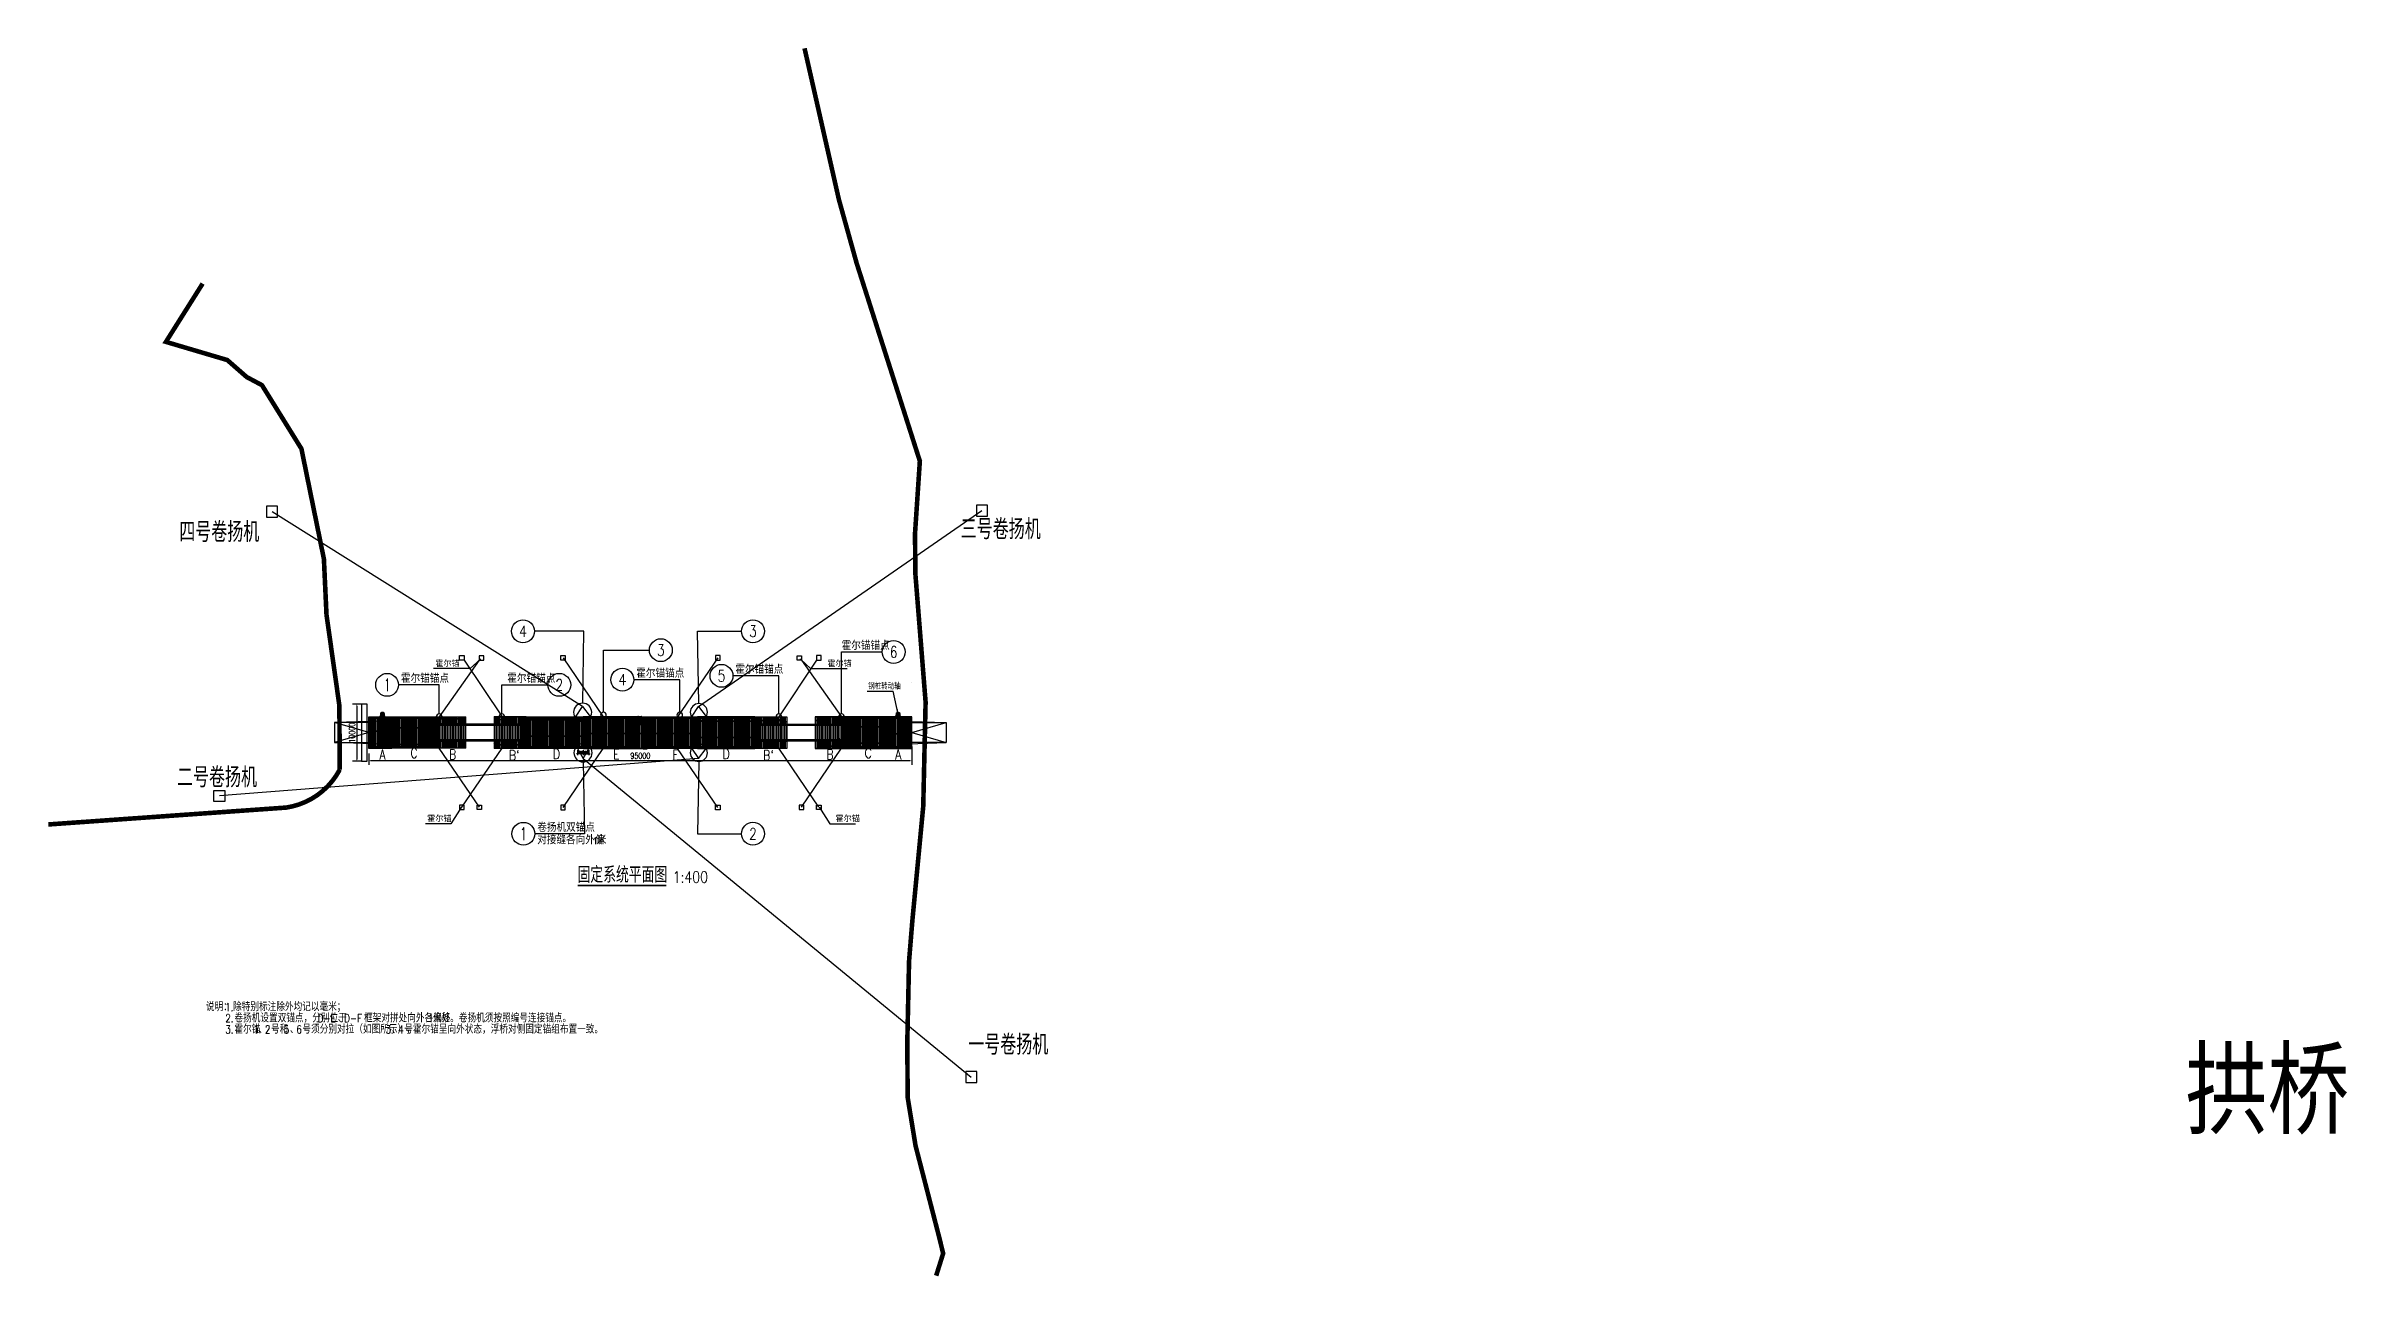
# Model space of a CAD drawing. Header units: millimetres. Extents: x -1471591 to 944464, y -468930 to 547002.
# Drawn here: x -1469408 to -1066903, y -332132 to -116694 of the extents above; entities that cross this region are included whole.
import ezdxf
from ezdxf.enums import TextEntityAlignment as Align

# ---------------------------------------------------------------- set-up
doc = ezdxf.new("R2010")
doc.units = ezdxf.units.MM
doc.header["$LTSCALE"] = 10
doc.header["$PDMODE"] = 35
for name, pattern in [('( Border )', [21, 6, -3, 6, -3, 0, -3]), ('-6_350_HOLE$0$DASH', [0.35, 0.25, -0.1]), ('CENTER2', [28.575, 19.05, -3.175, 3.175, -3.175]), ('DASHED2', [9.525, 6.35, -3.175])]:
    doc.linetypes.add(name, pattern=pattern)
for name, color, linetype in [('00-wcf水库清淤线', 5, 'Continuous'), ('DIM_IDEN', 3, 'Continuous'), ('DIM_LEAD', 3, 'Continuous'), ('DIM_SYMB', 3, 'Continuous'), ('PUB_TEXT', 7, 'Continuous'), ('W-_ANTICOLLISION防撞措施', 6, 'Continuous'), ('W-bridge approach引桥', 4, 'Continuous'), ('W-MOUNTING固定方式', 5, 'Continuous'), ('W-PLASTIC_RAILINGS塑木栏杆', 210, 'Continuous'), ('W-STEEL_FRAME钢架', 3, 'Continuous'), ('W-WOOD_FLOOR木地板', 30, 'Continuous')]:
    doc.layers.add(name, color=color, linetype=linetype)
doc.styles.add('_TCH_DIM', font='SIMPLEX.shx', dxfattribs={"bigfont": 'hztxt.shx'})
doc.styles.add('_TCH_LABEL', font='COMPLEX', dxfattribs={"bigfont": 'GBCBIG'})
doc.styles.get("Standard").update_dxf_attribs({"font": 'simplex.shx', "width": 0.8, "bigfont": 'hztxt.shx'})
doc.styles.add('STANDARD_T3', font='simplex.shx', dxfattribs={"width": 0.7, "bigfont": 'hztxt.shx'})
doc.styles.add('黑体', font='simhei.ttf', dxfattribs={"width": 0.8})
doc.dimstyles.new('W&&100', dxfattribs={"dimtxt": 350, "dimasz": 100, "dimexe": 250, "dimexo": 300, "dimgap": 100, "dimtad": 1, "dimdec": 0, "dimzin": 0, "dimdsep": 46, "dimtxsty": 'STANDARD_T3', "dimcen": 0.09, "dimclrd": 1, "dimclre": 1, "dimclrt": 7, "dimazin": 2, "dimtfac": 1, "dimtdec": 0, "dimtix": 1, "dimtmove": 2, "dimatfit": 3, "dimfxl": 0, "dimtolj": 1, "dimtzin": 0, "dimarcsym": 0})
doc.dimstyles.new('W&&300', dxfattribs={"dimtxt": 1050, "dimasz": 300, "dimexe": 750, "dimexo": 900, "dimgap": 300, "dimtad": 1, "dimdec": 0, "dimzin": 0, "dimdsep": 46, "dimtxsty": 'STANDARD_T3', "dimcen": 0.09, "dimclrd": 1, "dimclre": 1, "dimclrt": 7, "dimazin": 2, "dimtfac": 1, "dimtdec": 0, "dimtix": 1, "dimtmove": 2, "dimatfit": 3, "dimfxl": 0, "dimtolj": 1, "dimtzin": 0, "dimarcsym": 0})
pattern_1 = [(90, (-1412937.1, -235269.23), (-238.1226, 7e-07), []), (135, (-1412937.1, -235269.23), (-476.245, -476.245), [336.7564, -673.512])]
pattern_2 = [(90, (-1994863, 1164959.47), (-238.122618, 7e-07), []), (135, (-1994863, 1164959.5), (-476.2449, -476.2449), [336.7564, -673.512])]

# ---------------------------------------------------------------- blocks, each defined once
blk = doc.blocks.new('YQ')
at = {"layer": 'W-bridge approach引桥'}
for q in [(6000, 1750), (6000, -1750)]:
    blk.add_line((0, 0), q, dxfattribs=at)
blk.add_lwpolyline([(0, 1750), (6000, 1750), (6000, -1750), (0, -1750)], close=True, dxfattribs=at)
at = {"layer": 'W-MOUNTING固定方式'}
for p, q in [((-2250, 2000), (6000, 1750)), ((-2250, -2000), (6000, -1750))]:
    blk.add_line(p, q, dxfattribs=at)
for points in [[(-2000, 2250), (-2500, 2250), (-2500, 1750), (-2000, 1750)], [(-2000, -2250), (-2500, -2250), (-2500, -1750), (-2000, -1750)]]:
    blk.add_lwpolyline(points, close=True, dxfattribs=at)
blk = doc.blocks.new('*D1976')
at = {"layer": 'Defpoints', "color": 0, "transparency": 16777216}
for p in [(-1412937, -239519), (-1317937, -238269), (-1317937, -241636)]:
    blk.add_point(p, dxfattribs=at)
at = {"layer": 'W-STEEL_FRAME钢架', "color": 1, "lineweight": -2, "transparency": 16777216}
for p, q in [((-1412937, -240419), (-1412937, -242386)), ((-1317937, -239169), (-1317937, -242386)), ((-1412637, -241636), (-1318237, -241636))]:
    blk.add_line(p, q, dxfattribs=at)
at = {"layer": 'W-STEEL_FRAME钢架', "color": 1, "transparency": 16777216}
for points in [[(-1412637, -241586), (-1412637, -241686), (-1412937, -241636)], [(-1318237, -241586), (-1318237, -241686), (-1317937, -241636)]]:
    blk.add_solid(points, dxfattribs=at)
at = {"layer": 'W-STEEL_FRAME钢架', "color": 7, "transparency": 16777216, "insert": (-1365437, -240811), "char_height": 1050, "attachment_point": 5, "style": 'STANDARD_T3'}
blk.add_mtext('\\A1;95000', dxfattribs=at)
blk = doc.blocks.new('*U1971')
at = {"layer": 'W-WOOD_FLOOR木地板'}
blk.add_line((0, 1350), (0, -1350), dxfattribs=at)
blk = doc.blocks.new('*U1970')
at = {"color": 0, "linetype": 'ByBlock', "lineweight": -2}
for p in [(-4480, 0), (-4200, 0), (-3920, 0), (-3640, 0), (-3360, 0), (-3080, 0), (-2800, 0), (-2520, 0), (-2240, 0), (-1960, 0), (-1680, 0), (-1400, 0), (-1120, 0), (-840, 0), (-560, 0), (-280, 0), (0, 0)]:
    blk.add_blockref('*U1971', p, dxfattribs=at)
blk = doc.blocks.new('*U1965')
at = {"layer": 'W-WOOD_FLOOR木地板'}
blk.add_line((0, 1350), (0, -1350), dxfattribs=at)
blk = doc.blocks.new('*U1972')
at = {"color": 0, "linetype": 'ByBlock', "lineweight": -2}
for p in [(-4480, 0), (-4200, 0), (-3920, 0), (-3640, 0), (-3360, 0), (-3080, 0), (-2800, 0), (-2520, 0), (-2240, 0), (-1960, 0), (-1680, 0), (-1400, 0), (-1120, 0), (-840, 0), (-560, 0), (-280, 0), (0, 0)]:
    blk.add_blockref('*U1965', p, dxfattribs=at)
blk = doc.blocks.new('*D1973')
at = {"layer": 'Defpoints', "color": 0, "transparency": 16777216}
for p in [(-1413226, -231769), (-1415056, -241769), (-1413226, -241769)]:
    blk.add_point(p, dxfattribs=at)
at = {"layer": 'W-STEEL_FRAME钢架', "color": 1, "lineweight": -2, "transparency": 16777216}
for p, q in [((-1414126, -231769), (-1415806, -231769)), ((-1415056, -232069), (-1415056, -241469)), ((-1414126, -241769), (-1415806, -241769))]:
    blk.add_line(p, q, dxfattribs=at)
at = {"layer": 'W-STEEL_FRAME钢架', "color": 1, "transparency": 16777216}
for points in [[(-1415106, -232069), (-1415006, -232069), (-1415056, -231769)], [(-1415106, -241469), (-1415006, -241469), (-1415056, -241769)]]:
    blk.add_solid(points, dxfattribs=at)
at = {"layer": 'W-STEEL_FRAME钢架', "color": 7, "transparency": 16777216, "insert": (-1415881, -236769), "char_height": 1050, "attachment_point": 5, "rotation": 90, "style": 'STANDARD_T3'}
blk.add_mtext('\\A1;10000', dxfattribs=at)
blk = doc.blocks.new('*U1967')
at = {"layer": 'W-WOOD_FLOOR木地板'}
blk.add_line((0, 1350), (0, -1350), dxfattribs=at)
blk = doc.blocks.new('*U1966')
at = {"color": 0, "linetype": 'ByBlock', "lineweight": -2}
for p in [(-4480, 0), (-4200, 0), (-3920, 0), (-3640, 0), (-3360, 0), (-3080, 0), (-2800, 0), (-2520, 0), (-2240, 0), (-1960, 0), (-1680, 0), (-1400, 0), (-1120, 0), (-840, 0), (-560, 0), (-280, 0), (0, 0)]:
    blk.add_blockref('*U1967', p, dxfattribs=at)
blk = doc.blocks.new('*U1969')
at = {"layer": 'W-WOOD_FLOOR木地板'}
blk.add_line((0, 1350), (0, -1350), dxfattribs=at)
blk = doc.blocks.new('*U1968')
at = {"color": 0, "linetype": 'ByBlock', "lineweight": -2}
for p in [(-4480, 0), (-4200, 0), (-3920, 0), (-3640, 0), (-3360, 0), (-3080, 0), (-2800, 0), (-2520, 0), (-2240, 0), (-1960, 0), (-1680, 0), (-1400, 0), (-1120, 0), (-840, 0), (-560, 0), (-280, 0), (0, 0)]:
    blk.add_blockref('*U1969', p, dxfattribs=at)
blk = doc.blocks.new('连接件')
for centre in [(-299, 32), (299, 32)]:
    blk.add_circle(centre, 10)
at = {"layer": 'W-STEEL_FRAME钢架', "color": 2}
for points in [[(-349, 74), (-249, 74), (-249, 84), (-349, 84)], [(-247, -3), (-247, 67), (-257, 67), (-257, -3)], [(345, 74), (245, 74), (245, 84), (345, 84)], [(247, -3), (247, 67), (257, 67), (257, -3)]]:
    blk.add_lwpolyline(points, close=True, dxfattribs=at)
at = {"layer": 'W-STEEL_FRAME钢架'}
for points in [[(-264, 39), (-264, 74), (-334, 74), (-334, 39, 1)], [(264, 39), (264, 74), (334, 74), (334, 39, -1)]]:
    blk.add_lwpolyline(points, format="xyb", close=True, dxfattribs=at)
at = {"layer": 'W-STEEL_FRAME钢架', "color": 2}
for points in [[(-292, 67), (-257, 67), (-257, -3), (-292, -3, -1)], [(292, 67), (257, 67), (257, -3), (292, -3, 1)]]:
    blk.add_lwpolyline(points, format="xyb", close=True, dxfattribs=at)
at = {"layer": 'W-STEEL_FRAME钢架'}
blk.add_lwpolyline([(-247, 0), (247, 0), (247, 60), (-247, 60)], close=True, dxfattribs=at)
blk = doc.blocks.new('*U1963')
blk.add_lwpolyline([(-12, 0), (-12, 2.5), (12, 2.5), (12, 0)], close=True)
blk = doc.blocks.new('*U1964')
at = {"color": 8, "linetype": 'Continuous', "lineweight": 15}
for p, q in [((-1, 2), (-2, 1)), ((0, 1), (0, -1)), ((-1, -2), (-2, -1))]:
    blk.add_line(p, q, dxfattribs=at)
at = {"color": 7, "linetype": 'Continuous', "lineweight": 15}
for p, q in [((16, 1), (0, 1)), ((0, 0), (19, 0)), ((16, 1), (16, 0)), ((19, -1), (19, 0)), ((0, -1), (19, -1))]:
    blk.add_line(p, q, dxfattribs=at)
for centre, radius, start, end in [((-3, 0), 2.9, 41.31782, 318.68218), ((-3, 0), 1.45, 41.31782, 318.68218), ((0, 3), 2.82, 221.31782, 270), ((0, -3), 2.82, 90, 138.68218), ((0, 3), 1.37, 221.31782, 270), ((0, -3), 1.37, 90, 138.68218)]:
    blk.add_arc(centre, radius, start, end, dxfattribs=at)
blk = doc.blocks.new('无头销轴_B型_D12X150')
at = {"color": 0}
for p, q in [((-72, 6), (-72, -6)), ((72, 6), (72, -6))]:
    blk.add_line(p, q, dxfattribs=at)
blk.add_lwpolyline([(-75, 4), (-75, -4), (-72, -6), (72, -6), (75, -4), (75, 4), (72, 6), (-72, 6)], close=True, dxfattribs=at)
for centre in [(-70, 0), (70, 0)]:
    blk.add_circle(centre, 1.6, dxfattribs=at)
blk = doc.blocks.new('A$C1EDE4923')
at = {"color": 3, "linetype": 'CENTER2', "ltscale": 0.5}
for p, q in [((-284, 80), (-260, 80)), ((-272, 68), (-272, 92)), ((-235, 120), (-254, 120)), ((-146, 120), (-127, 120)), ((-97, 80), (-121, 80)), ((-109, 68), (-109, 92))]:
    blk.add_line(p, q, dxfattribs=at)
at = {"linetype": 'DASHED2'}
for p, q in [((-240, 126), (-249, 126)), ((-240, 113), (-249, 113)), ((-235, 126), (-145, 126)), ((-235, 113), (-145, 113)), ((-141, 126), (-132, 126)), ((-141, 113), (-132, 113))]:
    blk.add_line(p, q, dxfattribs=at)
at = {"color": 3, "linetype": 'CENTER2'}
blk.add_line((-241, 120), (-140, 120), dxfattribs=at)
for p, q in [((-232, 80), (-232, 160)), ((-148, 80), (-148, 160))]:
    blk.add_line(p, q)
for points in [[(-94, 40), (-94, 120), (-287, 120), (-287, 40)], [(-249, 142), (-240, 142), (-240, 40), (-249, 40)], [(-232, 160), (-148, 160), (-145, 157), (-145, 83), (-148, 80), (-232, 80), (-235, 83), (-235, 157)], [(-132, 142), (-141, 142), (-141, 40), (-132, 40)]]:
    blk.add_lwpolyline(points, close=True)
for centre in [(-272, 80), (-109, 80)]:
    blk.add_circle(centre, 7)
at = {"xscale": -1}
for name, p, rotation in [('无头销轴_B型_D12X150', (-190, 120), 180), ('*U1964', (-260, 114), 270), ('*U1963', (-249, 120), 90), ('*U1963', (-237, 120), 90)]:
    blk.add_blockref(name, p, dxfattribs=dict(at, rotation=rotation))
for name, p, rotation in [('*U1963', (-143, 120), 270), ('*U1963', (-132, 120), 270), ('*U1964', (-121, 114), 90)]:
    blk.add_blockref(name, p, dxfattribs=dict(rotation=rotation))
blk = doc.blocks.new('$matou$00000105')
for p, q in [((-293, -299, 0), (-293, 301, 0)), ((-192, 401, 0), (-293, 301, 0)), ((-213, -232, 0), (-213, 268, 0)), ((192, 401, 0), (-192, 401, 0)), ((159, 321, 0), (-159, 321, 0)), ((-30, 109, 0), (30, 109, 0)), ((-30, 109, 0), (30, 109, 0)), ((0, 139, 0), (0, 79, 0)), ((0, 139, 0), (0, 79, 0)), ((192, 401, 0), (292, 301, 0)), ((212, -299, 0), (212, 268, 0)), ((292, -299, 0), (292, 301, 0)), ((-221, -41, 0), (-308, -41, 0)), ((-262, -85, 0), (-262, -137, 0)), ((-262, -257, 0), (-262, -205, 0)), ((-244, -137, 0), (-244, -85, 0)), ((-244, -205, 0), (-244, -257, 0)), ((-221, -41, 0), (-221, -351, 0)), ((220, -41, 0), (220, -351, 0)), ((220, -41, 0), (307, -41, 0)), ((243, -137, 0), (243, -85, 0)), ((243, -205, 0), (243, -257, 0)), ((261, -85, 0), (261, -137, 0)), ((261, -257, 0), (261, -205, 0)), ((307, -41, 0), (307, -351, 0))]:
    blk.add_line(p, q)
at = {"lineweight": 5}
for p, q in [((-293, 301, 0), (-213, 268, 0)), ((-213, 268, 0), (-159, 321, 0)), ((-192, 401, 0), (-159, 321, 0)), ((192, 401, 0), (159, 321, 0)), ((212, 268, 0), (159, 321, 0)), ((292, 301, 0), (212, 268, 0)), ((-213, -299, 0), (-293, -299, 0)), ((-213, -299, 0), (-213, -41, 0)), ((212, -104, 0), (-213, -104, 0)), ((-213, -184, 0), (212, -184, 0)), ((212, -299, 0), (292, -299, 0))]:
    blk.add_line(p, q, dxfattribs=at)
at = {"linetype": 'CENTER2'}
for p, q in [((-288, -299, 0), (-288, 299, 0)), ((-190, 396, 0), (-288, 299, 0)), ((-218, -299, 0), (-218, 270, 0)), ((-218, 270, 0), (-161, 326, 0)), ((190, 396, 0), (-190, 396, 0)), ((161, 326, 0), (-161, 326, 0)), ((217, 270, 0), (161, 326, 0)), ((190, 396, 0), (287, 299, 0)), ((217, -299, 0), (217, 270, 0)), ((287, -299, 0), (287, 299, 0)), ((-268, -112, 0), (-237, -112, 0)), ((-268, -230, 0), (-237, -230, 0)), ((-253, -151, 0), (-253, -71, 0)), ((-253, -191, 0), (-253, -271, 0)), ((212, -109, 0), (-213, -109, 0)), ((-213, -179, 0), (212, -179, 0)), ((268, -112, 0), (237, -112, 0)), ((268, -230, 0), (237, -230, 0)), ((252, -151, 0), (252, -71, 0)), ((252, -191, 0), (252, -271, 0))]:
    blk.add_line(p, q, dxfattribs=at)
at = {"linetype": '( Border )'}
for p, q in [((-302, -41, 0), (-302, -351, 0)), ((301, -41, 0), (301, -351, 0))]:
    blk.add_line(p, q, dxfattribs=at)
at = {"elevation": 0}
for points in [[(-400, -351), (400, -351), (400, -401), (-400, -401)], [(-308, -41), (-221, -41), (-221, -351), (-308, -351)], [(-213, -4), (-203, -4), (-113, -94), (-113, -104), (-213, -104)], [(212, -4), (202, -4), (112, -94), (112, -104), (212, -104)]]:
    blk.add_lwpolyline(points, close=True, dxfattribs=at)
for points in [[(-398, -351), (-397, -314), (-328, -41), (-308, -41), (-308, -351)], [(398, -351), (397, -314), (328, -41), (307, -41), (307, -351)]]:
    blk.add_lwpolyline(points, dxfattribs=at)
for centre, radius in [((0, 109, 0), 162), ((0, 109, 0), 162), ((-253, -112, 0), 9), ((-253, -230, 0), 9), ((252, -112, 0), 9), ((252, -230, 0), 9)]:
    blk.add_circle(centre, radius)
at = {"lineweight": 5}
blk.add_circle((0, 109, 0), 162, dxfattribs=at)
for centre, start, end in [((-253, -85, 0), 0, 180), ((-253, -137, 0), 180, 0), ((-253, -205, 0), 0, 180), ((-253, -257, 0), 180, 0), ((252, -85, 0), 0, 180), ((252, -137, 0), 180, 0), ((252, -205, 0), 0, 180), ((252, -257, 0), 180, 0)]:
    blk.add_arc(centre, 9, start, end)
at = {"lineweight": 5, "extrusion": (0, 0, -1), "xscale": -1, "zscale": -1, "rotation": 90}
blk.add_blockref('A$C1EDE4923', (332, -82, 0), dxfattribs=at)
at = {"lineweight": 5, "extrusion": (0, 0, -1), "zscale": -1}
for p, rotation in [((-190, 441, 0), 180), ((-332, -82, 0), 270)]:
    blk.add_blockref('A$C1EDE4923', p, dxfattribs=dict(at, rotation=rotation))
at = {"lineweight": 5, "extrusion": (0, 0, -1), "xscale": -1, "zscale": -1}
blk.add_blockref('A$C1EDE4923', (-190, -224, 0), dxfattribs=at)
blk = doc.blocks.new('*D1974')
at = {"color": 1, "lineweight": -2, "transparency": 16777216}
for p, q in [((-1376533, -240456), (-1376633, -240456)), ((-1376433, -239819), (-1376433, -240706)), ((-1375432, -240456), (-1376433, -240456)), ((-1375432, -239826), (-1375432, -240706)), ((-1375332, -240456), (-1375232, -240456))]:
    blk.add_line(p, q, dxfattribs=at)
at = {"color": 1, "transparency": 16777216}
for points in [[(-1376533, -240440), (-1376533, -240473), (-1376433, -240456)], [(-1375332, -240440), (-1375332, -240473), (-1375432, -240456)]]:
    blk.add_solid(points, dxfattribs=at)
at = {"layer": 'Defpoints', "color": 0, "transparency": 16777216}
for p in [(-1376433, -239519), (-1376433, -240456), (-1375432, -239526)]:
    blk.add_point(p, dxfattribs=at)
at = {"color": 7, "transparency": 16777216, "insert": (-1375932, -240181), "char_height": 350, "attachment_point": 5, "style": 'STANDARD_T3'}
blk.add_mtext('\\A1;1000', dxfattribs=at)
blk = doc.blocks.new('*D1975')
at = {"color": 1, "lineweight": -2, "transparency": 16777216}
for p, q in [((-1375542, -240456), (-1375642, -240456)), ((-1375442, -239826), (-1375442, -240706)), ((-1375442, -240456), (-1374442, -240456)), ((-1374442, -239819), (-1374442, -240706)), ((-1374342, -240456), (-1374242, -240456))]:
    blk.add_line(p, q, dxfattribs=at)
at = {"color": 1, "transparency": 16777216}
for points in [[(-1375542, -240440), (-1375542, -240473), (-1375442, -240456)], [(-1374342, -240440), (-1374342, -240473), (-1374442, -240456)]]:
    blk.add_solid(points, dxfattribs=at)
at = {"layer": 'Defpoints', "color": 0, "transparency": 16777216}
for p in [(-1375442, -239526), (-1374442, -239519), (-1374442, -240456)]:
    blk.add_point(p, dxfattribs=at)
at = {"color": 7, "transparency": 16777216, "insert": (-1374942, -240181), "char_height": 350, "attachment_point": 5, "style": 'STANDARD_T3'}
blk.add_mtext('\\A1;1000', dxfattribs=at)

msp = doc.modelspace()

# ---------------------------------------------------------------- hatches: boundary and pattern name
at = {"layer": 'W-WOOD_FLOOR木地板'}
h = msp.add_hatch(dxfattribs=at)
h.set_pattern_fill('DOLMIT', color=256, scale=300, angle=90)
h.set_pattern_definition(pattern_1)
h.paths.add_polyline_path([(-1412937.1, -234019.2), (-1408937.1, -234019.2), (-1408937.1, -239519.2), (-1412937.1, -239519.2)])
h = msp.add_hatch(dxfattribs=at)
h.set_pattern_fill('DOLMIT', color=256, scale=300, angle=90)
h.set_pattern_definition([(90, (-1969163, 1164983.65), (-238.122618, 7e-07), []), (135, (-1969163, 1164983.65), (-476.2449, -476.2449), [336.7564, -673.512])])
h.paths.add_polyline_path([(-1408937.1, -233995.1), (-1401637.1, -233995.1), (-1401637.1, -239495.1), (-1408937.1, -239495.1)])
h = msp.add_hatch(dxfattribs=at)
h.set_pattern_fill('DOLMIT', color=256, scale=300, angle=90)
h.set_pattern_definition([(90, (-1405137.1, -235245.06), (-238.1226, 7e-07), []), (135, (-1405137.1, -235245.06), (-476.245, -476.245), [336.756, -673.51])])
h.paths.add_polyline_path([(-1396037.1, -233995.1), (-1396037.1, -235245.1), (-1400773.2, -235245.1), (-1400773.2, -238245.1), (-1396037.1, -238245.1), (-1396037.1, -239495.1), (-1401637.1, -239495.1), (-1401637.1, -233995.1)])
h = msp.add_hatch(dxfattribs=at)
h.set_pattern_fill('DOLMIT', color=256, scale=300, angle=90)
h.set_pattern_definition([(90, (-1403037.1, -235245.06), (-238.1226, 7e-07), []), (135, (-1403037.1, -235245.06), (-476.245, -476.245), [336.756, -673.512])])
h.paths.add_polyline_path([(-1391037.1, -233995.1), (-1391037.1, -235245.1), (-1386301, -235245.1), (-1386301, -238245.1), (-1391037.1, -238245.1), (-1391037.1, -239495.1), (-1385437.1, -239495.1), (-1385437.1, -233995.1)])
h = msp.add_hatch(dxfattribs=at)
h.set_pattern_fill('DOLMIT', color=256, scale=300, angle=90)
h.set_pattern_definition([(90, (-1961963, 1164959.47), (-238.122618, 7e-07), []), (135, (-1961963, 1164959.5), (-476.2449, -476.2449), [336.7564, -673.512])])
h.paths.add_polyline_path([(-1385437.1, -234019.2), (-1375437.1, -234019.2), (-1375437.1, -239519.2), (-1385437.1, -239519.2)])
h = msp.add_hatch(dxfattribs=at)
h.set_pattern_fill('DOLMIT', color=2, scale=300, angle=90)
h.set_pattern_definition(pattern_2)
h.paths.add_polyline_path([(-1375437.1, -239519.2), (-1364568.1, -239519.2), (-1365537.1, -234019.2), (-1375437.1, -234019.2)])
h = msp.add_hatch(dxfattribs=at)
h.set_pattern_fill('DOLMIT', color=5, scale=300, angle=90)
h.set_pattern_definition(pattern_2)
h.paths.add_polyline_path([(-1355437.1, -239519.2), (-1364568.1, -239519.2), (-1365537.1, -234019.2), (-1355437.1, -234019.2)])
h = msp.add_hatch(dxfattribs=at)
h.set_pattern_fill('DOLMIT', color=256, scale=300, angle=90)
h.set_pattern_definition([(90, (-1964963, 1164959.47), (-238.122618, 7e-07), []), (135, (-1964963, 1164959.5), (-476.2449, -476.2449), [336.7564, -673.512])])
h.paths.add_polyline_path([(-1345437.1, -234019.2), (-1355437.1, -234019.2), (-1355437.1, -239519.2), (-1345437.1, -239519.2)])
h = msp.add_hatch(dxfattribs=at)
h.set_pattern_fill('DOLMIT', color=256, scale=300, angle=90)
h.set_pattern_definition([(90, (-1418637.1, -235269.23), (-238.1226, 7e-07), []), (135, (-1418637.1, -235269.23), (-476.245, -476.245), [336.756, -673.512])])
h.paths.add_polyline_path([(-1339837.1, -234019.2), (-1339837.1, -235269.2), (-1344573.2, -235269.2), (-1344573.2, -238269.2), (-1339837.1, -238269.2), (-1339837.1, -239519.2), (-1345437.1, -239519.2), (-1345437.1, -234019.2)])
h = msp.add_hatch(dxfattribs=at)
h.set_pattern_fill('DOLMIT', color=256, scale=300, angle=90)
h.set_pattern_definition([(90, (-1420737.1, -235269.23), (-238.1226, 7e-07), []), (135, (-1420737.1, -235269.23), (-476.245, -476.245), [336.7564, -673.512])])
h.paths.add_polyline_path([(-1334837.1, -234019.2), (-1334837.1, -235269.2), (-1330101, -235269.2), (-1330101, -238269.2), (-1334837.1, -238269.2), (-1334837.1, -239519.2), (-1329237.1, -239519.2), (-1329237.1, -234019.2)])
h = msp.add_hatch(dxfattribs=at)
h.set_pattern_fill('DOLMIT', color=256, scale=300, angle=90)
h.set_pattern_definition([(90, (-1938763, 1164959.47), (-238.122618, 7e-07), []), (135, (-1938763, 1164959.5), (-476.2449, -476.2449), [336.7564, -673.512])])
h.paths.add_polyline_path([(-1321937.1, -234019.2), (-1329237.1, -234019.2), (-1329237.1, -239519.2), (-1321937.1, -239519.2)])
h = msp.add_hatch(dxfattribs=at)
h.set_pattern_fill('DOLMIT', color=256, scale=300, angle=90)
h.set_pattern_definition(pattern_1)
h.paths.add_polyline_path([(-1317937.1, -234019.2), (-1321937.1, -234019.2), (-1321937.1, -239519.2), (-1317937.1, -239519.2)])

# ---------------------------------------------------------------- linework, layer by layer
for points in [[(-1430814.3, -199086.5), (-1428895.2, -199086.5), (-1428895.2, -197167.5), (-1430814.3, -197167.5)], [(-1306638.8, -198898), (-1304719.7, -198898), (-1304719.7, -196979), (-1306638.8, -196979)], [(-1414226.1, -241769.3), (-1413226.1, -241769.3), (-1413226.1, -231769.1), (-1414226.1, -231769.1)], [(-1438112.9, -248795), (-1440032, -248795), (-1440032, -246876), (-1438112.9, -246876)], [(-1308518.8, -297961), (-1306599.7, -297961), (-1306599.7, -296042), (-1308518.8, -296042)]]:
    msp.add_lwpolyline(points, close=True)
at = {"color": 6}
for points in [[(-1375569.6, -232212.9), (-1429854.8, -198127)], [(-1355261.7, -232212.9), (-1305679.3, -197938.5)], [(-1376797.1, -234032.4), (-1375569.6, -232212.9), (-1374249.6, -233970.9)], [(-1356489.2, -234032.4), (-1355261.7, -232212.9), (-1353941.7, -233970.9)], [(-1355261.7, -241277.2), (-1439072.4, -247835.5)], [(-1376432.6, -239519.2), (-1375437.1, -241277.2), (-1374441.6, -239519.2)], [(-1356489.2, -239457.7), (-1355261.7, -241277.2), (-1353941.7, -239519.2)]]:
    msp.add_lwpolyline(points, dxfattribs=at)
at = {"const_width": 20}
for points in [[(-1412937.1, -234119.2), (-1396137.1, -234119.2), (-1396137.1, -235369.2), (-1390937.1, -235369.2), (-1390937.1, -234119.2), (-1339837.1, -234019.2), (-1339837.1, -235269.2), (-1334737.1, -235369.2), (-1334737.1, -234119.2), (-1317937.1, -234119.2)], [(-1317937.1, -234219.2), (-1329237.1, -234219.2), (-1329237.1, -235469.2), (-1345437.1, -235469.2), (-1345437.1, -234219.2), (-1385437.1, -234219.2), (-1385437.1, -235469.2), (-1401637.1, -235469.2), (-1401637.1, -234219.2), (-1412937.1, -234219.2)], [(-1317937.1, -239319.2), (-1329237.1, -239319.2), (-1329237.1, -238069.2), (-1345437.1, -238069.2), (-1345437.1, -239319.2), (-1385437.1, -239319.2), (-1385437.1, -238069.2), (-1401637.1, -238069.2), (-1401637.1, -239319.2), (-1412937.1, -239319.2)], [(-1412937.1, -239419.2), (-1396137.1, -239419.2), (-1396137.1, -238169.2), (-1390937.1, -238169.2), (-1390937.1, -239419.2), (-1339837.1, -239419.2), (-1339837.1, -238169.2), (-1334737.1, -238169.2), (-1334737.1, -239419.2), (-1317937.1, -239419.2)]]:
    msp.add_lwpolyline(points, dxfattribs=at)
at = {"layer": '00-wcf水库清淤线', "color": 1, "const_width": 800, "flags": 128}
msp.add_lwpolyline([(-1336720.4, -117093.7), (-1330711.1, -143543.9), (-1327605, -154677.6), (-1316548.6, -189280.9), (-1317394.3, -201956.5), (-1317333.9, -208998.9), (-1315543.4, -231421.9), (-1315957.4, -249676.4), (-1317855.7, -269593.3), (-1318437.4, -276709.2), (-1318744.9, -290821.9), (-1318679.9, -300573.7), (-1317304.2, -308999), (-1313077.8, -325357.4), (-1312474.7, -327847.9), (-1313691.9, -331732)], dxfattribs=at)
msp.add_lwpolyline([(-1469008, -252823.2), (-1427405.4, -249871.3, 0.23955284), (-1418022.7, -243228.4), (-1418092.2, -232028.9), (-1420344.9, -216145.5), (-1420798.8, -206394.8), (-1424730.8, -187122.3), (-1431639.1, -175994.2), (-1434298.3, -174582.9), (-1437704.2, -171605.3), (-1448433.1, -168428.4), (-1442013.2, -158240.5)], format="xyb", dxfattribs=at)
at = {"layer": 'DIM_IDEN', "color": 6}
for p, q in [((-1375306.1, -219037.7), (-1383973.7, -219037.7)), ((-1375513, -231614.6), (-1375306.1, -219037.7)), ((-1355441.1, -219038.7), (-1347742.3, -219038.7)), ((-1355233, -231689), (-1355441.1, -219038.7)), ((-1375437.1, -241881.7), (-1375230.3, -254452.4)), ((-1355233, -241801.1), (-1355441.1, -254451.4)), ((-1375230.3, -254452.4), (-1383897.9, -254452.4)), ((-1355441.1, -254451.4), (-1347742.3, -254451.4))]:
    msp.add_line(p, q, dxfattribs=at)
at = {"layer": 'DIM_IDEN', "color": 5}
for p, q in [((-1371897.6, -222340.9), (-1363861.2, -222340.9)), ((-1371897.6, -233202.1), (-1371897.6, -222340.9)), ((-1330237.1, -222655.9), (-1323136.6, -222655.9)), ((-1330237.1, -233494.4), (-1330237.1, -222655.9)), ((-1400637.1, -228409.9), (-1407737.6, -228409.9)), ((-1400637.1, -233494.4), (-1400637.1, -228409.9)), ((-1389662.6, -228409.9), (-1381626.2, -228409.9)), ((-1389662.6, -233494.4), (-1389662.6, -228409.9)), ((-1358544.6, -227514.9), (-1366581, -227514.9)), ((-1358544.6, -233202.1), (-1358544.6, -227514.9)), ((-1341211.6, -226832.4), (-1349248, -226832.4)), ((-1341211.6, -233494.4), (-1341211.6, -226832.4))]:
    msp.add_line(p, q, dxfattribs=at)
at = {"layer": 'DIM_IDEN', "color": 6}
for points in [[(-1373953.7, -233199.7, 1), (-1377124.5, -233199.7, 1)], [(-1353697.2, -233199.7, 1), (-1356719, -233199.7, 1)], [(-1373871.8, -240290.4, 1), (-1377054.8, -240290.4, 1)], [(-1353697.2, -240290.4, 1), (-1356719, -240290.4, 1)]]:
    msp.add_lwpolyline(points, format="xyb", close=True, dxfattribs=at)
at = {"layer": 'DIM_IDEN', "color": 5}
for points in [[(-1371396.9, -233702.8, 1), (-1372398.2, -233702.8, 1)], [(-1358044, -233702.8, 1), (-1359045.3, -233702.8, 1)], [(-1400136.4, -233995.1, 1), (-1401137.8, -233995.1, 1)], [(-1389161.9, -233995.1, 1), (-1390163.3, -233995.1, 1)], [(-1340710.9, -233995.1, 1), (-1341712.3, -233995.1, 1)], [(-1329736.4, -233995.1, 1), (-1330737.8, -233995.1, 1)]]:
    msp.add_lwpolyline(points, format="xyb", close=True, dxfattribs=at)
at = {"layer": 'DIM_IDEN', "color": 6}
msp.add_lwpolyline([(-1375437.1, -241277.2), (-1307559.3, -297001.5)], dxfattribs=at)
for centre in [(-1385973.7, -219037.7), (-1345742.3, -219038.7), (-1385897.9, -254452.4), (-1345742.3, -254451.4)]:
    msp.add_circle(centre, 2000, dxfattribs=at)
at = {"layer": 'DIM_IDEN', "color": 5}
for centre in [(-1361861.2, -222340.9), (-1321136.6, -222655.9), (-1351248, -226832.4), (-1409737.6, -228409.9), (-1379626.2, -228409.9), (-1368581, -227514.9)]:
    msp.add_circle(centre, 2000, dxfattribs=at)
at = {"layer": 'DIM_LEAD'}
for p, q in [((-1393421.2, -223934.3), (-1395211.1, -225560.2)), ((-1337453, -223934.3), (-1335663.1, -225560.2)), ((-1395211.1, -225560.2), (-1401619.3, -225560.2)), ((-1335663.1, -225560.2), (-1329254.9, -225560.2)), ((-1325780.4, -229521), (-1321226.4, -229521)), ((-1320325.6, -233537.4), (-1321226.4, -229521)), ((-1398570, -252699.3), (-1403044.2, -252699.3)), ((-1396780.1, -249862.9), (-1398570, -252699.3)), ((-1334094.1, -249862.9), (-1332304.2, -252699.3)), ((-1332304.2, -252699.3), (-1327830, -252699.3))]:
    msp.add_line(p, q, dxfattribs=at)
at = {"layer": 'DIM_LEAD', "const_width": 120}
for points in [[(-1393376.8, -223894, 1), (-1393465.6, -223974.7, 1)], [(-1337497.4, -223894, -1), (-1337408.6, -223974.7, -1)], [(-1330678.9, -237778.5, 1), (-1330678.9, -237898.5, 1)], [(-1396748, -249812.2, 1), (-1396812.1, -249913.6, 1)], [(-1334126.1, -249812.2, -1), (-1334062.1, -249913.6, -1)]]:
    msp.add_lwpolyline(points, format="xyb", close=True, dxfattribs=at)
at = {"layer": 'DIM_LEAD'}
msp.add_lwpolyline([(-1320325.6, -233537.4, 0, 240, 0), (-1320522.6, -232659.2, 0, 0, 0)], format="xyseb", dxfattribs=at)
at = {"layer": 'DIM_SYMB', "const_width": 280}
msp.add_lwpolyline([(-1376420.4, -263497.2), (-1360903.6, -263497.2)], dxfattribs=at)
at = {"layer": 'W-_ANTICOLLISION防撞措施', "const_width": 50}
for points in [[(-1397037.1, -233945.1), (-1395987.1, -233945.1), (-1395987.1, -239545.1), (-1397037.1, -239545.1)], [(-1390037.1, -233945.1), (-1391087.1, -233945.1), (-1391087.1, -239545.1), (-1390037.1, -239545.1)], [(-1340837.1, -233969.2), (-1339787.1, -233969.2), (-1339787.1, -239569.2), (-1340837.1, -239569.2)], [(-1333837.1, -233969.2), (-1334887.1, -233969.2), (-1334887.1, -239569.2), (-1333837.1, -239569.2)]]:
    msp.add_lwpolyline(points, dxfattribs=at)
at = {"layer": 'W-MOUNTING固定方式'}
for p, q in [((-1393640.9, -224118.8), (-1400637.1, -233995.1)), ((-1396268.8, -224067.9), (-1389637.1, -233995.1)), ((-1378968.8, -223692.1), (-1371937.1, -234019.2)), ((-1351905.4, -223692.1), (-1358937.1, -234019.2)), ((-1334605.4, -224067.9), (-1341237.1, -233995.1)), ((-1337233.3, -224118.8), (-1330237.1, -234019.2)), ((-1393605.4, -249822.2), (-1400637.1, -239495.1)), ((-1396668.8, -249822.2), (-1389637.1, -239495.1)), ((-1378968.8, -249846.4), (-1371937.1, -239519.2)), ((-1351905.4, -249846.4), (-1358937.1, -239519.2)), ((-1334205.4, -249822.2), (-1341237.1, -239495.1)), ((-1337268.8, -249822.2), (-1330237.1, -239495.1))]:
    msp.add_line(p, q, dxfattribs=at)
for points in [[(-1396268.8, -223267.9), (-1396268.8, -224067.9), (-1397068.8, -224067.9), (-1397068.8, -223267.9)], [(-1393640.9, -223318.8), (-1393640.9, -224118.8), (-1392840.9, -224118.8), (-1392840.9, -223318.8)], [(-1378568.8, -223292.1), (-1378568.8, -224092.1), (-1379368.8, -224092.1), (-1379368.8, -223292.1)], [(-1352305.4, -223292.1), (-1352305.4, -224092.1), (-1351505.4, -224092.1), (-1351505.4, -223292.1)], [(-1337233.3, -223318.8), (-1337233.3, -224118.8), (-1338033.3, -224118.8), (-1338033.3, -223318.8)], [(-1334605.4, -223267.9), (-1334605.4, -224067.9), (-1333805.4, -224067.9), (-1333805.4, -223267.9)], [(-1396268.8, -250222.2), (-1396268.8, -249422.2), (-1397068.8, -249422.2), (-1397068.8, -250222.2)], [(-1394005.4, -250222.2), (-1394005.4, -249422.2), (-1393205.4, -249422.2), (-1393205.4, -250222.2)], [(-1378568.8, -250246.4), (-1378568.8, -249446.4), (-1379368.8, -249446.4), (-1379368.8, -250246.4)], [(-1352305.4, -250246.4), (-1352305.4, -249446.4), (-1351505.4, -249446.4), (-1351505.4, -250246.4)], [(-1336868.8, -250222.2), (-1336868.8, -249422.2), (-1337668.8, -249422.2), (-1337668.8, -250222.2)], [(-1334605.4, -250222.2), (-1334605.4, -249422.2), (-1333805.4, -249422.2), (-1333805.4, -250222.2)]]:
    msp.add_lwpolyline(points, close=True, dxfattribs=at)
at = {"layer": 'W-PLASTIC_RAILINGS塑木栏杆'}
msp.add_lwpolyline([(-1317937.1, -227937.3), (-1317937.1, -227937.3)], close=True, dxfattribs=at)
for points in [[(-1412937.1, -234219.2), (-1412937.1, -234219.2)], [(-1365346.1, -234169.2), (-1385487.1, -234169.2), (-1385487.1, -235419.2), (-1401587.1, -235419.2), (-1401587.1, -234169.2), (-1412913, -234169.2)], [(-1365266.8, -234269.2), (-1385387.1, -234269.2), (-1385387.1, -235519.2), (-1401687.1, -235519.2), (-1401687.1, -234269.2), (-1412913, -234269.2)], [(-1318011.2, -234169.2), (-1329287.1, -234169.2), (-1329287.1, -235419.2), (-1345387, -235419.2), (-1345387, -234169.2), (-1365028.7, -234169.2)], [(-1318011.2, -234269.2), (-1329187.1, -234269.2), (-1329187.1, -235519.2), (-1345487, -235519.2), (-1345487, -234269.2), (-1365028.7, -234269.2)], [(-1365620.2, -239269.2), (-1385387.1, -239269.2), (-1385387.1, -238019.2), (-1401687.1, -238019.2), (-1401687.1, -239269.2), (-1412913, -239269.2)], [(-1365620.2, -239369.2), (-1385487.1, -239369.2), (-1385487.1, -238119.2), (-1401587.1, -238119.2), (-1401587.1, -239369.2), (-1412913, -239369.2)], [(-1318011.2, -239269.2), (-1329197.6, -239269.2), (-1329197.6, -238019.2), (-1345487, -238019.2), (-1345487, -239269.2), (-1365266.8, -239269.2)], [(-1318011.2, -239369.2), (-1329283.8, -239369.2), (-1329283.8, -238119.2), (-1345387, -238119.2), (-1345387, -239369.2), (-1365266.8, -239369.2)]]:
    msp.add_lwpolyline(points, dxfattribs=at)
at = {"layer": 'W-PLASTIC_RAILINGS塑木栏杆', "linetype": '-6_350_HOLE$0$DASH'}
for points in [[(-1365296.1, -234219.2), (-1385437.1, -234219.2), (-1385437.1, -235469.2), (-1401637.1, -235469.2), (-1401637.1, -234219.2), (-1412913, -234219.2)], [(-1318011.2, -234219.2), (-1329237.1, -234219.2), (-1329237.1, -235469.2), (-1345437.1, -235469.2), (-1345437.1, -234219.2), (-1365028.7, -234219.2)], [(-1365620.2, -239319.2), (-1385437.1, -239319.2), (-1385437.1, -238069.2), (-1401637.1, -238069.2), (-1401637.1, -239319.2), (-1412913, -239319.2)], [(-1318011.2, -239319.2), (-1329237.1, -239319.2), (-1329237.1, -238069.2), (-1345437.1, -238069.2), (-1345437.1, -239319.2), (-1365266.8, -239319.2)]]:
    msp.add_lwpolyline(points, dxfattribs=at)
at = {"layer": 'W-STEEL_FRAME钢架'}
for points in [[(-1401637.1, -233995.1), (-1396037.1, -233995.1), (-1396037.1, -239495.1), (-1401637.1, -239495.1)], [(-1401414.6, -235245.1), (-1385744.2, -235245.1), (-1385744.2, -238245.1), (-1401414.6, -238245.1)], [(-1385437.1, -233995.1), (-1391037.1, -233995.1), (-1391037.1, -239495.1), (-1385437.1, -239495.1)], [(-1345437.1, -234019.2), (-1339837.1, -234019.2), (-1339837.1, -239519.2), (-1345437.1, -239519.2)], [(-1345175.3, -235269.2), (-1329515.8, -235269.2), (-1329515.8, -238269.2), (-1345175.3, -238269.2)], [(-1329237.1, -234019.2), (-1334837.1, -234019.2), (-1334837.1, -239519.2), (-1329237.1, -239519.2)]]:
    msp.add_lwpolyline(points, close=True, dxfattribs=at)
at = {"layer": 'W-WOOD_FLOOR木地板'}
for points in [[(-1412937.1, -234019.2), (-1408937.1, -234019.2), (-1408937.1, -239519.2), (-1412937.1, -239519.2)], [(-1408937.1, -233995.1), (-1401637.1, -233995.1), (-1401637.1, -239495.1), (-1408937.1, -239495.1)], [(-1408937.1, -233995.1), (-1401637.1, -233995.1), (-1401637.1, -239495.1), (-1408937.1, -239495.1)], [(-1396037.1, -233995.1), (-1396037.1, -235245.1), (-1400773.2, -235245.1), (-1400773.2, -238245.1), (-1396037.1, -238245.1), (-1396037.1, -239495.1), (-1401637.1, -239495.1), (-1401637.1, -233995.1)], [(-1391037.1, -233995.1), (-1391037.1, -235245.1), (-1386301, -235245.1), (-1386301, -238245.1), (-1391037.1, -238245.1), (-1391037.1, -239495.1), (-1385437.1, -239495.1), (-1385437.1, -233995.1)], [(-1385437.1, -234019.2), (-1375437.1, -234019.2), (-1375437.1, -239519.2), (-1385437.1, -239519.2)], [(-1385437.1, -234019.2), (-1375437.1, -234019.2), (-1375437.1, -239519.2), (-1385437.1, -239519.2)], [(-1345437.1, -234019.2), (-1355437.1, -234019.2), (-1355437.1, -239519.2), (-1345437.1, -239519.2)], [(-1345437.1, -234019.2), (-1355437.1, -234019.2), (-1355437.1, -239519.2), (-1345437.1, -239519.2)], [(-1339837.1, -234019.2), (-1339837.1, -235269.2), (-1344573.2, -235269.2), (-1344573.2, -238269.2), (-1339837.1, -238269.2), (-1339837.1, -239519.2), (-1345437.1, -239519.2), (-1345437.1, -234019.2)], [(-1334837.1, -234019.2), (-1334837.1, -235269.2), (-1330101, -235269.2), (-1330101, -238269.2), (-1334837.1, -238269.2), (-1334837.1, -239519.2), (-1329237.1, -239519.2), (-1329237.1, -234019.2)], [(-1321937.1, -234019.2), (-1329237.1, -234019.2), (-1329237.1, -239519.2), (-1321937.1, -239519.2)], [(-1321937.1, -234019.2), (-1329237.1, -234019.2), (-1329237.1, -239519.2), (-1321937.1, -239519.2)], [(-1317937.1, -234019.2), (-1321937.1, -234019.2), (-1321937.1, -239519.2), (-1317937.1, -239519.2)]]:
    msp.add_lwpolyline(points, close=True, dxfattribs=at)
at = {"layer": 'W-WOOD_FLOOR木地板', "color": 2}
msp.add_lwpolyline([(-1375437.1, -239519.2), (-1364568.1, -239519.2), (-1365537.1, -234019.2), (-1375437.1, -234019.2)], close=True, dxfattribs=at)
msp.add_lwpolyline([(-1375437.1, -239519.2), (-1364568.1, -239519.2), (-1365537.1, -234019.2), (-1375437.1, -234019.2)], close=True, dxfattribs=at)
at = {"layer": 'W-WOOD_FLOOR木地板', "color": 5}
msp.add_lwpolyline([(-1355437.1, -239519.2), (-1364568.1, -239519.2), (-1365537.1, -234019.2), (-1355437.1, -234019.2)], close=True, dxfattribs=at)
msp.add_lwpolyline([(-1355437.1, -239519.2), (-1364568.1, -239519.2), (-1365537.1, -234019.2), (-1355437.1, -234019.2)], close=True, dxfattribs=at)

# ---------------------------------------------------------------- block references
at = {"xscale": -1}
for name, p, rotation in [('YQ', (-1412937.1, -236769.2), 359.9999998295202), ('*U1968', (-1390932.1, -236745.1), 359.9999998295202), ('连接件', (-1365527.7, -233937.6), 180), ('*U1972', (-1334732.1, -236769.2), 359.9999998295202)]:
    msp.add_blockref(name, p, dxfattribs=dict(at, rotation=rotation))
for name, p in [('*U1966', (-1396142.1, -236745.1)), ('*U1970', (-1339942.1, -236769.2)), ('YQ', (-1317937.1, -236769.2)), ('连接件', (-1364602.6, -239602.8))]:
    msp.add_blockref(name, p)
at = {"layer": 'W-STEEL_FRAME钢架', "rotation": 359.9999998295227}
msp.add_blockref('$matou$00000105', (-1410537.1, -233618.2, 0), dxfattribs=at)
at = {"layer": 'W-STEEL_FRAME钢架', "yscale": -1, "rotation": 179.9999998295175}
msp.add_blockref('$matou$00000105', (-1320337.1, -233618.2, 0), dxfattribs=at)

# ---------------------------------------------------------------- texts
at = {"layer": 'PUB_TEXT', "width": 0.8}
for s, height, p in [('四号卷扬机', 3500, (-1446109.3, -203433.4)), ('三号卷扬机', 3500, (-1309401.7, -202946.3)), ('二号卷扬机', 3500, (-1446498.2, -246328.8)), ('说明：', 1400, (-1441434.1, -285454.3)), ('1.', 1400, (-1438074.1, -285454.3)), ('除特别标注除外均记以毫米；', 1400, (-1436687.4, -285454.3)), ('2.', 1400, (-1438047.6, -287414.3)), ('3.', 1400, (-1438047.6, -289374.3)), ('卷扬机设置双锚点，分别位于', 1400, (-1436447.6, -287414.3)), ('霍尔锚', 1400, (-1436447.6, -289374.3)), ('1', 1400, (-1433087.6, -289374.3)), ('、', 1400, (-1432234.3, -289374.3)), ('2', 1400, (-1431114.3, -289374.3)), ('号和', 1400, (-1430047.6, -289374.3)), ('5', 1400, (-1427807.6, -289374.3)), ('、', 1400, (-1426741, -289374.3)), ('6', 1400, (-1425621, -289374.3)), ('号须分别对拉（如图所示），', 1400, (-1424554.3, -289374.3)), ('D-E', 1400, (-1421887.6, -287414.3)), ('、', 1400, (-1418367.6, -287414.3)), ('D-F', 1400, (-1417247.6, -287414.3)), ('框架对拼处向外各偏移', 1400, (-1413781, -287414.3)), ('3', 1400, (-1409994.3, -289374.3)), ('、', 1400, (-1408927.6, -289374.3)), ('4', 1400, (-1407807.6, -289374.3)), ('号霍尔锚呈向外状态，浮桥对侧固定锚组布置一致。', 1400, (-1406741, -289374.3)), ('1', 1400, (-1402581, -287414.3)), ('米处。卷扬机须按照编号连接锚点。', 1400, (-1401727.6, -287414.3)), ('一号卷扬机', 3500, (-1308090.1, -293091.4))]:
    msp.add_text(s, height=height, dxfattribs=at).set_placement(p)
at = {"layer": 'PUB_TEXT', "color": 7, "style": '_TCH_LABEL'}
for s, height, p, p2 in [('4', 1909, (-1386700.9, -219992.2), (-1385246.4, -219992.2)), ('3', 1996.9, (-1362526.8, -223339.3), (-1361195.6, -223339.3)), ('3', 1996.9, (-1346407.9, -220037.2), (-1345076.7, -220037.2)), ('6', 1996.9, (-1321802.2, -223654.3), (-1320471, -223654.3)), ('1', 2205.9, (-1410210.3, -229512.9), (-1409264.9, -229512.9)), ('2', 1996.9, (-1380291.9, -229408.3), (-1378960.6, -229408.3)), ('4', 1909, (-1369308.2, -228469.4), (-1367853.7, -228469.4)), ('5', 1996.9, (-1351913.6, -227830.8), (-1350582.3, -227830.8)), ('1', 2205.9, (-1386370.6, -255555.4), (-1385425.2, -255555.4)), ('2', 1996.9, (-1346407.9, -255449.8), (-1345076.7, -255449.8))]:
    msp.add_text(s, height=height, dxfattribs=at).set_placement(p, p2, align=Align.FIT)
at = {"layer": 'PUB_TEXT', "color": 7, "style": '_TCH_DIM'}
for s, height, p in [('霍尔锚锚点', 1400, (-1330225.9, -222280)), ('霍尔锚', 1050, (-1401304.3, -225245.2)), ('霍尔锚锚点', 1400, (-1348828, -226456.5)), ('霍尔锚', 1050, (-1332728.2, -225245.2)), ('霍尔锚锚点', 1400, (-1407317.6, -228034)), ('霍尔锚锚点', 1400, (-1388715.5, -228034)), ('霍尔锚锚点', 1400, (-1366161, -227139)), ('霍尔锚', 1050, (-1402729.2, -252384.3)), ('卷扬机双锚点', 1400, (-1383477.9, -254087.5)), ('霍尔锚', 1050, (-1331303.3, -252384.3)), ('对接缝各向外偏', 1400, (-1383477.9, -256272.4)), ('米', 1400, (-1373037.9, -256272.4))]:
    msp.add_text(s, height=height, dxfattribs=at).set_placement(p)
at = {"layer": 'PUB_TEXT', "color": 7, "width": 0.8}
for s, height, p in [('钢桩转动轴', 1050, (-1325582.6, -229206)), ('固定系统平面图', 2800, (-1376420.4, -263025.4)), ('1:400', 2000, (-1359783.6, -263025.4))]:
    msp.add_text(s, height=height, dxfattribs=at).set_placement(p)
at = {"layer": 'PUB_TEXT', "color": 7, "style": '_TCH_DIM', "width": 0.705882}
msp.add_text('1', height=1190, dxfattribs=at).set_placement((-1373677.9, -256272.4))
at = {"layer": 'PUB_TEXT', "style": '黑体', "width": 0.8}
msp.add_text('拱桥', height=13143.46, dxfattribs=at).set_placement((-1095157.5, -305557))
at = {"layer": 'W-PLASTIC_RAILINGS塑木栏杆', "color": 0, "width": 0.8}
for s, p in [('A', (-1411084.6, -241451.4)), ('C', (-1405663.3, -241211.4)), ('B', (-1398898.5, -241451.3)), ('B`', (-1388446.4, -241600.8)), ('D', (-1380742.4, -241360.9)), ('D', (-1351065.1, -241360.9)), ('B`', (-1343961.1, -241600.8)), ('B', (-1332909, -241451.3)), ('C', (-1326210.9, -241211.4)), ('A', (-1320856.2, -241451.4))]:
    msp.add_text(s, height=1750, dxfattribs=at).set_placement(p)
for s, p in [('E', (-1370203, -241432.7)), ('F', (-1359846.2, -241499.2))]:
    msp.add_text(s, height=1750, rotation=0.03296, dxfattribs=at).set_placement(p)

# ---------------------------------------------------------------- dimensions: what is measured, and where the dimension line sits
dim = msp.add_linear_dim(base=(-1376432.6, -240456.3), p1=(-1375432.2, -239526.1), p2=(-1376432.6, -239519.2), dimstyle='W&&100')
dim.commit()
dim.dimension.update_dxf_attribs({"geometry": '*D1974', "text_midpoint": (-1375932.4, -240181.3)})
dim = msp.add_linear_dim(base=(-1374441.6, -240456.3), p1=(-1375442, -239526.1), p2=(-1374441.6, -239519.2), angle=180, dimstyle='W&&100')
dim.commit()
dim.dimension.update_dxf_attribs({"geometry": '*D1975', "text_midpoint": (-1374941.8, -240181.3)})
at = {"layer": 'W-STEEL_FRAME钢架'}
for base, p1, p2, angle, picture, middle in [((-1415056, -241769.3), (-1413226.1, -231769.1), (-1413226.1, -241769.3), 90, '*D1973', (-1415881, -236769.2)), ((-1317937.1, -241636.4), (-1412937.1, -239519.2), (-1317937.1, -238269.2), 360, '*D1976', (-1365437.1, -240811.4))]:
    dim = msp.add_linear_dim(base=base, p1=p1, p2=p2, angle=angle, dimstyle='W&&300', dxfattribs=at)
    dim.commit()
    dim.dimension.update_dxf_attribs({"geometry": picture, "text_midpoint": middle})

doc.saveas('drawing.dxf')
